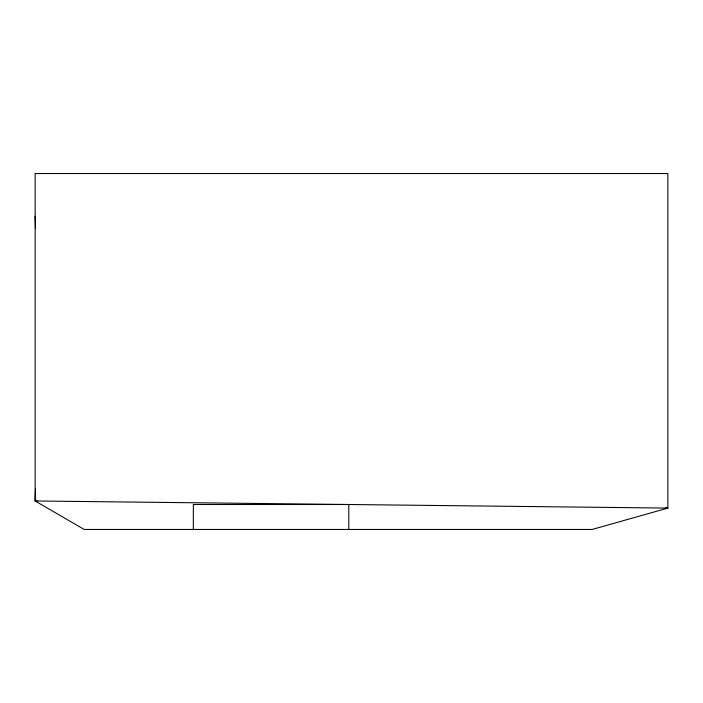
<?xml version="1.0" encoding="UTF-8"?>
<svg xmlns="http://www.w3.org/2000/svg" width="703" height="703" viewBox="0 0 703 703"><rect width="100%" height="100%" fill="white"/><g stroke="black" fill="none" stroke-linecap="round" stroke-linejoin="round"><path stroke-width="1.05" d="M665.662 508.093L667.85 508.093L35.15 500.975L35.15 173.553L667.85 173.553L667.85 508.093L592.198 529.447L84.184 529.447L35.15 500.975L35.493 488.928M35.15 500.975L37.171 500.975M665.662 508.041L667.85 508.093M35.15 216.26L35.493 228.308M348.802 529.447L348.802 504.508L193.325 504.508L193.325 529.447"/></g></svg>
